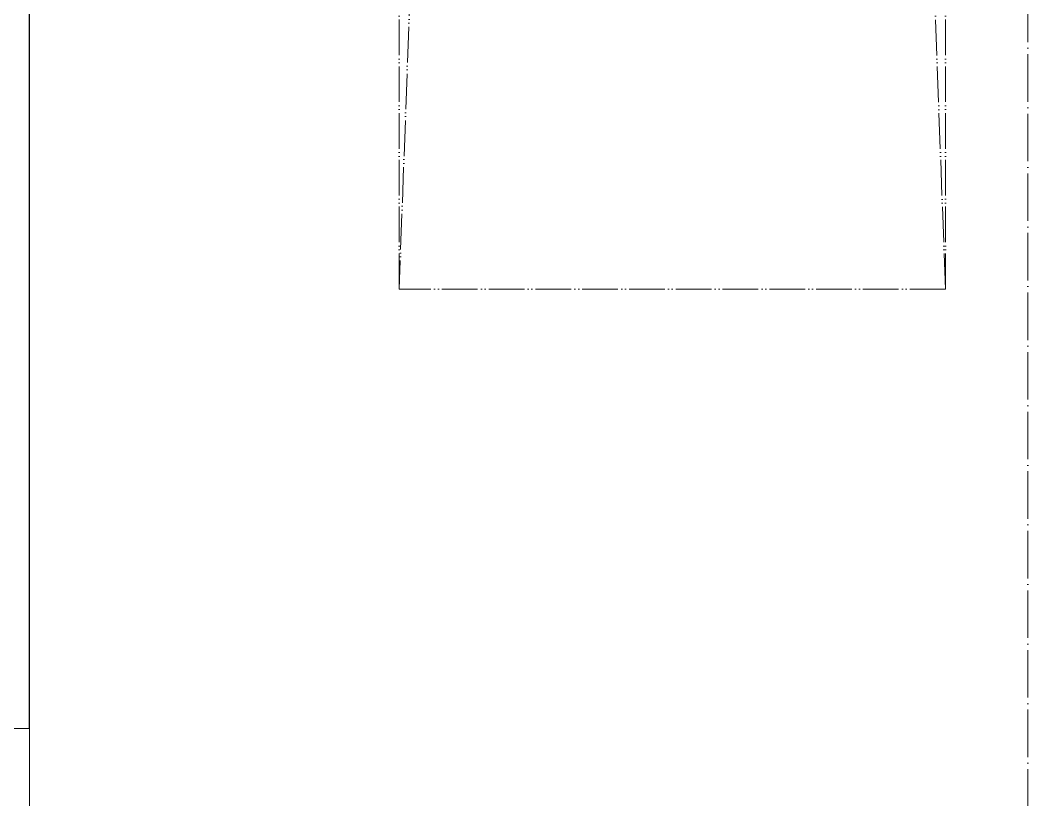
# Model space of a CAD drawing. Header units: millimetres. Extents: x -10051 to 73829, y -4843 to 44223.
# Drawn here: x 38025.2 to 38449.6, y 2038.2 to 2366.7 of the extents above; entities that cross this region are included whole.
import ezdxf

# ---------------------------------------------------------------- set-up
doc = ezdxf.new("R2010")
doc.units = ezdxf.units.MM
doc.linetypes.add('ADSK_Линия сетки', pattern=[25, 20, -2.5, 0, -2.5])
doc.linetypes.add('ADSK_Штрихпунктирная 2 точки_ш15 п1_5 п1_5 п1_5', pattern=[19.5, 15, -1.5, 0, -1.5, 0, -1.5])
for name, color, linetype, lineweight in [('_ Окна', 7, 'Continuous', 9), ('Окна', 7, 'Continuous', 9), ('Оси', 7, 'Continuous', 9), ('Стены несущие', 7, 'Continuous', 30)]:
    doc.layers.add(name, color=color, linetype=linetype, lineweight=lineweight)
doc.layers.add('Линии', color=7, linetype='Continuous', lineweight=9, true_color=0x00a600)

# ---------------------------------------------------------------- blocks, each defined once
blk = doc.blocks.new('окно трехпол с фрамугой - 1800 и 1820х2300_h___нов_ ок15-2116658-План потолков 4-го этажа')
at = {"layer": '_ Окна', "lineweight": 18}
for p, q in [((-910, 75), (-910, 135)), ((-830, 75), (-910, 75))]:
    blk.add_line(p, q, dxfattribs=at)
at = {"layer": 'Окна'}
for p, q in [((-910, 135), (-910, 75)), ((-910, 75), (-830, 75))]:
    blk.add_line(p, q, dxfattribs=at)

msp = doc.modelspace()

# ---------------------------------------------------------------- linework, layer by layer
at = {"layer": 'Линии', "color": 7, "linetype": 'ADSK_Штрихпунктирная 2 точки_ш15 п1_5 п1_5 п1_5'}
for p, q in [((38184.835, 2253.428), (38184.835, 8565.209)), ((38414.835, 8565.209), (38184.835, 2253.428)), ((38414.835, 2253.428), (38184.835, 8565.209)), ((38414.835, 2253.428), (38414.835, 8565.209)), ((38414.835, 2253.428), (38184.835, 2253.428))]:
    msp.add_line(p, q, dxfattribs=at)
at = {"layer": 'Оси', "linetype": 'ADSK_Линия сетки'}
msp.add_line((38449.565, -4043.06), (38449.565, 21362.957), dxfattribs=at)
at = {"layer": 'Стены несущие'}
msp.add_line((38029.138, 2068.232), (38029.138, 2398.232), dxfattribs=at)

# ---------------------------------------------------------------- block references
at = {"layer": 'Окна', "rotation": 180}
msp.add_blockref('окно трехпол с фрамугой - 1800 и 1820х2300_h___нов_ ок15-2116658-План потолков 4-го этажа', (37119.138, 2143.232), dxfattribs=at)

doc.saveas('drawing.dxf')
